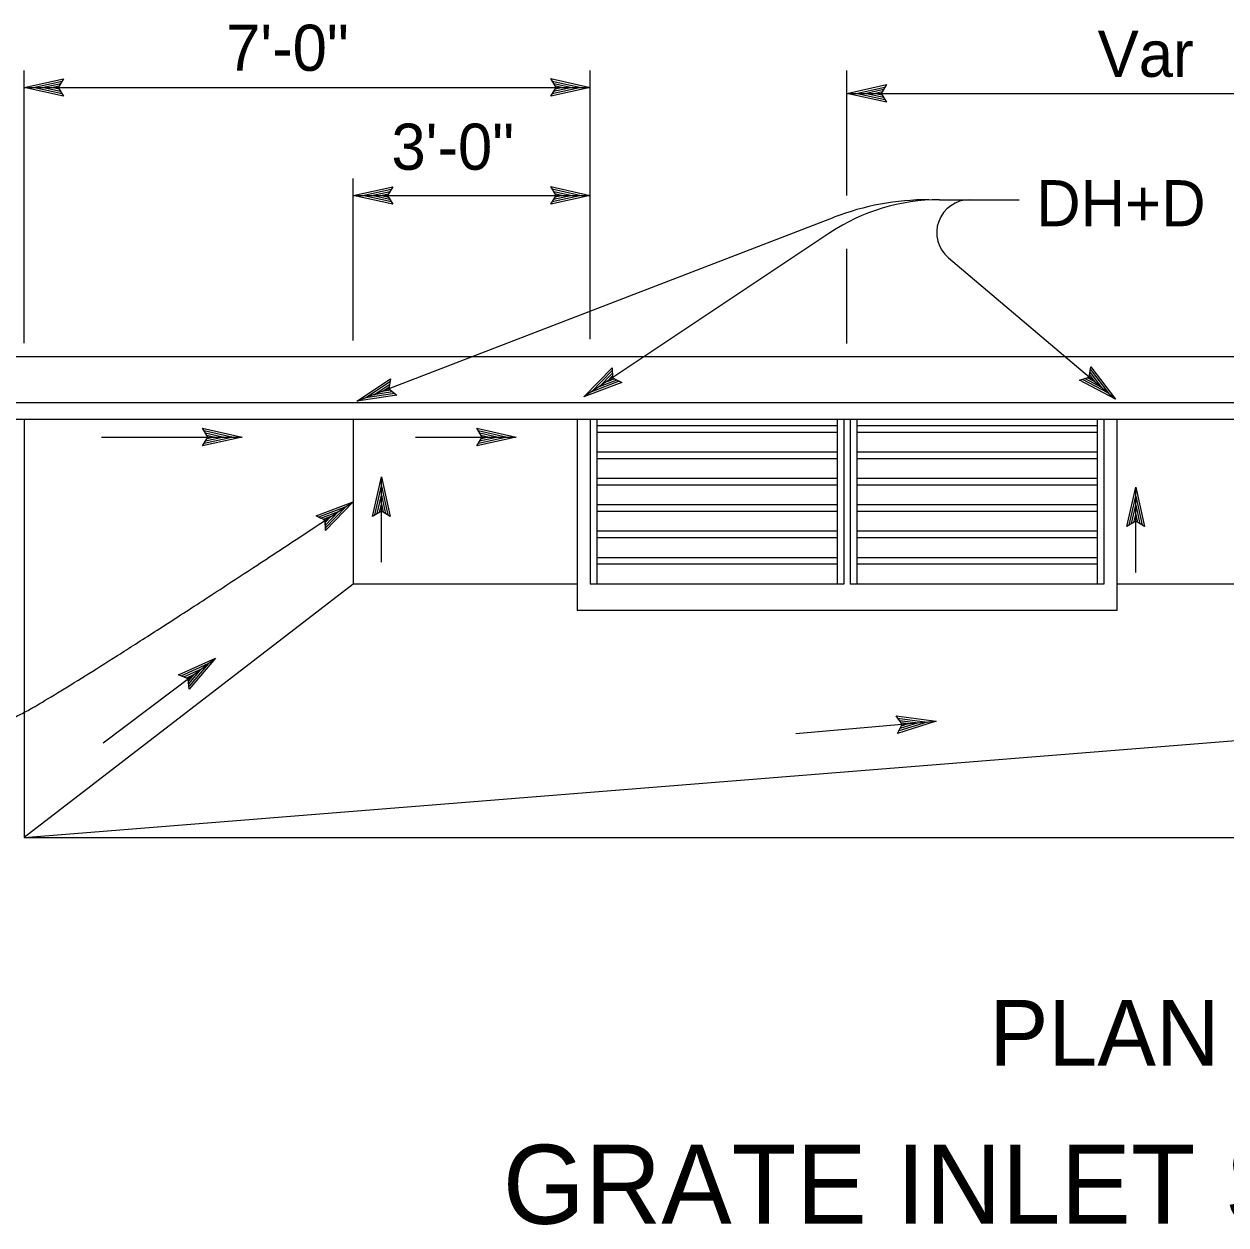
# Model space of a CAD drawing. Extents: x -894 to 866, y -472 to 714.
# Drawn here: x -664.9 to -482.4, y -30.1 to 152.2 of the extents above; entities that cross this region are included whole.
import ezdxf

# ---------------------------------------------------------------- set-up
doc = ezdxf.new("R2010")
doc.units = 0
for name, color, linetype in [('df_DETAIL-anno', 7, 'Continuous'), ('mc_CURB-GUTTER', 7, 'Continuous'), ('pp_PRESENTATION', 7, 'Continuous'), ('str_Concrete-A', 7, 'Continuous'), ('str_Misc-Steel-A', 7, 'Continuous')]:
    doc.layers.add(name, color=color, linetype=linetype)

msp = doc.modelspace()

# ---------------------------------------------------------------- linework, layer by layer
at = {"layer": 'df_DETAIL-anno'}
for p, q in [((-664.91, 103.73), (-664.91, 145.16)), ((-578.91, 104.38), (-578.91, 145.16)), ((-539.96, 126.17), (-539.96, 145.16)), ((-664.91, 142.57), (-658.91, 143.9)), ((-658.91, 141.23), (-664.91, 142.57)), ((-664.91, 142.57), (-664.91, 142.57)), ((-664.91, 142.57), (-602.66, 142.57)), ((-659.13, 141.59), (-663.53, 142.57)), ((-663.52, 142.57), (-659.15, 143.54)), ((-662.15, 142.57), (-659.33, 143.19)), ((-659.37, 141.95), (-662.15, 142.57)), ((-660.77, 142.57), (-659.56, 142.83)), ((-659.54, 142.29), (-660.77, 142.57)), ((-658.91, 143.9), (-659.71, 142.57)), ((-659.71, 142.57), (-658.91, 141.23)), ((-658.91, 143.9), (-658.91, 143.9)), ((-602.66, 142.57), (-578.91, 142.57)), ((-584.11, 142.57), (-584.91, 143.91)), ((-584.91, 143.91), (-584.91, 143.91)), ((-584.91, 143.91), (-578.91, 142.57)), ((-578.91, 142.57), (-584.91, 141.24)), ((-584.91, 141.24), (-584.11, 142.57)), ((-584.7, 143.55), (-580.29, 142.57)), ((-580.31, 142.57), (-584.68, 141.6)), ((-581.68, 142.57), (-584.5, 141.95)), ((-584.46, 143.19), (-581.68, 142.57)), ((-584.29, 142.85), (-583.06, 142.57)), ((-583.06, 142.57), (-584.27, 142.31)), ((-578.91, 142.57), (-578.91, 142.57)), ((-539.94, 141.67), (-533.94, 143)), ((-538.55, 141.67), (-534.18, 142.64)), ((-533.94, 143), (-534.74, 141.67)), ((-533.94, 143), (-533.94, 143)), ((-658.91, 141.23), (-658.91, 141.23)), ((-584.91, 141.24), (-584.91, 141.24)), ((-539.96, 141.67), (-483.04, 141.67)), ((-533.94, 140.33), (-539.94, 141.67)), ((-539.94, 141.67), (-539.94, 141.67)), ((-534.16, 140.69), (-538.56, 141.67)), ((-537.18, 141.67), (-534.36, 142.29)), ((-534.39, 141.05), (-537.18, 141.67)), ((-535.8, 141.67), (-534.59, 141.94)), ((-534.57, 141.39), (-535.8, 141.67)), ((-534.74, 141.67), (-533.94, 140.33)), ((-483.04, 141.67), (-396.24, 141.67)), ((-533.94, 140.33), (-533.94, 140.33)), ((-614.91, 104.16), (-614.91, 128.76)), ((-614.91, 126.17), (-608.91, 127.5)), ((-614.91, 126.17), (-578.91, 126.17)), ((-608.91, 124.83), (-614.91, 126.17)), ((-614.91, 126.17), (-614.91, 126.17)), ((-609.13, 125.19), (-613.53, 126.17)), ((-613.52, 126.17), (-609.15, 127.14)), ((-612.15, 126.17), (-609.33, 126.8)), ((-609.37, 125.55), (-612.15, 126.17)), ((-610.77, 126.17), (-609.56, 126.44)), ((-609.54, 125.89), (-610.77, 126.17)), ((-608.91, 127.5), (-609.71, 126.17)), ((-609.71, 126.17), (-608.91, 124.83)), ((-608.91, 127.5), (-608.91, 127.5)), ((-584.11, 126.17), (-584.91, 127.51)), ((-584.91, 127.51), (-584.91, 127.51)), ((-584.91, 127.51), (-578.91, 126.17)), ((-578.91, 126.17), (-584.91, 124.84)), ((-584.91, 124.84), (-584.11, 126.17)), ((-584.7, 127.16), (-580.29, 126.17)), ((-580.31, 126.17), (-584.68, 125.2)), ((-581.68, 126.17), (-584.5, 125.55)), ((-584.46, 126.8), (-581.68, 126.17)), ((-584.29, 126.45), (-583.06, 126.17)), ((-583.06, 126.17), (-584.27, 125.91)), ((-578.91, 126.17), (-578.91, 126.17)), ((-608.91, 124.83), (-608.91, 124.83)), ((-584.91, 124.84), (-584.91, 124.84)), ((-525.87, 125.52), (-513.78, 125.52)), ((-541.9, 122.85), (-614.37, 94.93)), ((-542.51, 120.49), (-579.87, 95.58)), ((-539.96, 103.72), (-539.96, 118.09)), ((-524.52, 116.71), (-499.15, 95.26)), ((-579.87, 95.58), (-575.61, 100.02)), ((-578.71, 96.36), (-575.61, 99.59)), ((-577.57, 97.11), (-575.56, 99.2)), ((-576.42, 97.88), (-575.56, 98.77)), ((-575.61, 100.02), (-575.61, 100.02)), ((-575.61, 100.02), (-575.54, 98.47)), ((-504.59, 98.12), (-503.12, 98.61)), ((-503.12, 98.61), (-502.87, 100.15)), ((-503.08, 98.94), (-502.32, 97.94)), ((-502.99, 99.32), (-501.26, 97.04)), ((-502.94, 99.74), (-500.21, 96.15)), ((-502.87, 100.15), (-502.87, 100.15)), ((-502.87, 100.15), (-499.15, 95.26)), ((-614.37, 94.93), (-609.25, 98.33)), ((-613.07, 95.43), (-609.34, 97.91)), ((-611.79, 95.92), (-609.38, 97.52)), ((-610.5, 96.42), (-609.47, 97.1)), ((-609.25, 98.33), (-609.51, 96.8)), ((-609.51, 96.8), (-608.29, 95.84)), ((-609.25, 98.33), (-609.25, 98.33)), ((-574.13, 97.8), (-579.87, 95.58)), ((-574.51, 97.97), (-578.72, 96.35)), ((-574.9, 98.14), (-577.57, 97.11)), ((-575.24, 98.33), (-576.42, 97.88)), ((-575.54, 98.47), (-574.13, 97.8)), ((-574.13, 97.8), (-574.13, 97.8)), ((-499.15, 95.26), (-504.59, 98.12)), ((-504.59, 98.12), (-504.59, 98.12)), ((-500.22, 96.15), (-504.18, 98.24)), ((-501.26, 97.04), (-503.82, 98.39)), ((-502.32, 97.94), (-503.41, 98.51)), ((-608.29, 95.84), (-614.37, 94.93)), ((-614.37, 94.93), (-614.37, 94.93)), ((-608.62, 96.09), (-613.08, 95.43)), ((-608.96, 96.34), (-611.79, 95.92)), ((-609.25, 96.6), (-610.5, 96.42)), ((-608.29, 95.84), (-608.29, 95.84)), ((-579.87, 95.58), (-579.87, 95.58)), ((-499.15, 95.26), (-499.15, 95.26))]:
    msp.add_line(p, q, dxfattribs=at)
msp.add_lwpolyline([(-620.57, 77.51), (-614.91, 79.68), (-619.11, 75.32), (-619.13, 75.73), (-616.05, 78.92), (-620.2, 77.34), (-619.83, 77.16), (-617.18, 78.18), (-619.15, 76.14), (-619.17, 76.54), (-618.32, 77.43), (-619.47, 76.99), (-619.18, 76.85), (-619.11, 75.32), (-619.18, 76.85)], close=True, dxfattribs=at)
for centre, radius, end in [((-525.87, 95.53), 30, 123.69), ((-527.52, 85.53), 40, 111.069), ((-521.3, 120.52), 5, 229.787)]:
    msp.add_arc(centre, radius, 90, end, dxfattribs=at)
msp.add_open_spline([(-692.48, 44.49), (-675.64, 41.4), (-651.5, 55.44), (-614.91, 79.68)], degree=2, dxfattribs=at)
at = {"layer": 'mc_CURB-GUTTER'}
for p, q in [((-314.92, 101.68), (-702.91, 101.68)), ((-314.92, 94.68), (-705.9, 94.68)), ((-538.42, 92.18), (-702.83, 92.18)), ((-314.92, 92.18), (-538.42, 92.18))]:
    msp.add_line(p, q, dxfattribs=at)
at = {"layer": 'pp_PRESENTATION'}
for p, q in [((-653.16, 89.49), (-631.79, 89.49)), ((-653.16, 89.49), (-631.79, 89.49)), ((-653.16, 89.49), (-631.79, 89.49)), ((-653.16, 89.49), (-631.79, 89.49)), ((-636.99, 89.49), (-637.79, 90.83)), ((-637.79, 90.83), (-637.79, 90.83)), ((-637.79, 90.83), (-631.79, 89.49)), ((-631.79, 89.49), (-637.79, 88.16)), ((-637.79, 88.16), (-636.99, 89.49)), ((-637.58, 90.47), (-633.17, 89.49)), ((-633.18, 89.49), (-637.56, 88.52)), ((-634.56, 89.49), (-637.38, 88.87)), ((-637.34, 90.11), (-634.56, 89.49)), ((-637.17, 89.77), (-635.94, 89.49)), ((-635.94, 89.49), (-637.15, 89.23)), ((-631.79, 89.49), (-631.79, 89.49)), ((-605.47, 89.49), (-590.15, 89.49)), ((-595.35, 89.49), (-596.15, 90.83)), ((-596.15, 90.83), (-596.15, 90.83)), ((-596.15, 90.83), (-590.15, 89.49)), ((-590.15, 89.49), (-596.15, 88.16)), ((-596.15, 88.16), (-595.35, 89.49)), ((-595.93, 90.47), (-591.53, 89.49)), ((-591.54, 89.49), (-595.91, 88.52)), ((-592.91, 89.49), (-595.74, 88.87)), ((-595.7, 90.11), (-592.91, 89.49)), ((-595.52, 89.77), (-594.29, 89.49)), ((-594.29, 89.49), (-595.5, 89.23)), ((-590.15, 89.49), (-590.15, 89.49)), ((-637.79, 88.16), (-637.79, 88.16)), ((-596.15, 88.16), (-596.15, 88.16)), ((-611.99, 77.45), (-610.65, 83.45)), ((-610.65, 70.5), (-610.65, 83.45)), ((-610.65, 83.45), (-610.65, 83.45)), ((-610.65, 83.45), (-609.32, 77.45)), ((-611.63, 77.66), (-610.65, 82.07)), ((-611.28, 77.9), (-610.65, 80.68)), ((-610.65, 82.05), (-609.68, 77.68)), ((-610.65, 80.68), (-610.03, 77.86)), ((-497.41, 75.9), (-496.07, 81.9)), ((-497.05, 76.11), (-496.07, 80.52)), ((-496.08, 68.91), (-496.08, 81.86)), ((-496.07, 81.9), (-496.07, 81.9)), ((-496.07, 81.9), (-494.74, 75.89)), ((-496.06, 80.5), (-495.1, 76.13)), ((-610.93, 78.07), (-610.65, 79.3)), ((-610.65, 79.3), (-610.39, 78.09)), ((-496.69, 76.35), (-496.07, 79.13)), ((-496.07, 79.13), (-495.44, 76.31)), ((-610.65, 78.25), (-611.99, 77.45)), ((-611.99, 77.45), (-611.99, 77.45)), ((-609.32, 77.45), (-610.65, 78.25)), ((-609.32, 77.45), (-609.32, 77.45)), ((-496.07, 76.7), (-497.41, 75.9)), ((-496.34, 76.52), (-496.07, 77.75)), ((-496.07, 77.75), (-495.8, 76.54)), ((-494.74, 75.9), (-496.07, 76.7)), ((-497.41, 75.9), (-497.41, 75.9)), ((-494.74, 75.9), (-494.74, 75.9)), ((-652.9, 43.06), (-635.84, 55.92)), ((-641.44, 53.37), (-635.84, 55.92)), ((-641.05, 53.22), (-636.94, 55.09)), ((-636.95, 55.08), (-639.86, 51.67)), ((-635.84, 55.92), (-639.83, 51.24)), ((-635.84, 55.92), (-635.84, 55.92)), ((-639.99, 52.79), (-641.44, 53.37)), ((-641.44, 53.37), (-641.44, 53.37)), ((-640.65, 53.07), (-638.05, 54.25)), ((-640.3, 52.9), (-639.15, 53.42)), ((-639.15, 53.42), (-639.96, 52.48)), ((-638.05, 54.25), (-639.93, 52.05)), ((-639.83, 51.24), (-639.99, 52.79)), ((-639.83, 51.24), (-639.83, 51.24)), ((-547.67, 44.48), (-526.39, 46.34)), ((-531.57, 45.89), (-532.48, 47.15)), ((-532.48, 47.15), (-532.48, 47.15)), ((-532.48, 47.15), (-526.39, 46.34)), ((-526.39, 46.34), (-532.25, 44.49)), ((-532.25, 44.49), (-531.57, 45.89)), ((-532.24, 46.82), (-527.76, 46.22)), ((-527.77, 46.21), (-532.05, 44.87)), ((-531.97, 46.48), (-529.14, 46.1)), ((-529.14, 46.1), (-531.9, 45.23)), ((-531.77, 46.15), (-530.52, 45.98)), ((-530.52, 45.98), (-531.7, 45.61)), ((-526.39, 46.34), (-526.39, 46.34)), ((-532.25, 44.49), (-532.25, 44.49))]:
    msp.add_line(p, q, dxfattribs=at)
at = {"layer": 'str_Concrete-A'}
for p, q in [((-664.91, 92.18), (-664.91, 28.68)), ((-614.91, 92.18), (-614.91, 67.18)), ((-580.91, 92.18), (-580.91, 63.18)), ((-498.92, 92.18), (-498.92, 63.18)), ((-614.91, 67.18), (-664.91, 28.68)), ((-580.91, 67.18), (-614.91, 67.18)), ((-468.83, 67.18), (-498.91, 67.18)), ((-498.92, 63.18), (-580.91, 63.18)), ((-664.91, 28.68), (-352.92, 53.68)), ((-664.91, 28.68), (-314.92, 28.68))]:
    msp.add_line(p, q, dxfattribs=at)
at = {"layer": 'str_Misc-Steel-A'}
for p, q in [((-578.91, 92.18), (-578.91, 67.18)), ((-577.91, 92.18), (-577.91, 67.18)), ((-541.42, 92.18), (-541.42, 67.18)), ((-540.42, 92.18), (-540.42, 67.18)), ((-539.42, 92.18), (-539.42, 67.18)), ((-538.42, 92.18), (-538.42, 67.18)), ((-501.92, 92.18), (-501.92, 67.18)), ((-500.92, 92.18), (-500.92, 67.18)), ((-541.42, 91.18), (-577.91, 91.18)), ((-541.42, 90.18), (-577.91, 90.18)), ((-501.92, 91.18), (-538.42, 91.18)), ((-501.92, 90.18), (-538.42, 90.18)), ((-541.42, 87.18), (-577.91, 87.18)), ((-541.42, 86.18), (-577.91, 86.18)), ((-501.92, 87.18), (-538.42, 87.18)), ((-501.92, 86.18), (-538.42, 86.18)), ((-541.42, 83.18), (-577.91, 83.18)), ((-541.42, 82.18), (-577.91, 82.18)), ((-501.92, 83.18), (-538.42, 83.18)), ((-501.92, 82.18), (-538.42, 82.18)), ((-541.42, 79.18), (-577.91, 79.18)), ((-501.92, 79.18), (-538.42, 79.18)), ((-541.42, 78.18), (-577.91, 78.18)), ((-501.92, 78.18), (-538.42, 78.18)), ((-541.42, 75.18), (-577.91, 75.18)), ((-501.92, 75.18), (-538.42, 75.18)), ((-541.42, 74.18), (-577.91, 74.18)), ((-501.92, 74.18), (-538.42, 74.18)), ((-541.42, 71.18), (-577.91, 71.18)), ((-541.42, 70.18), (-577.91, 70.18)), ((-501.92, 71.18), (-538.42, 71.18)), ((-501.92, 70.18), (-538.42, 70.18)), ((-540.42, 67.18), (-578.91, 67.18)), ((-500.92, 67.18), (-539.42, 67.18))]:
    msp.add_line(p, q, dxfattribs=at)

# ---------------------------------------------------------------- texts
at = {"layer": 'df_DETAIL-anno'}
for s, height, p in [('7\'-0"', 7, (-634.23, 145.1)), ('Var', 7, (-501.85, 144.18)), ('3\'-0"', 7, (-609.12, 130.08)), ('DH+D', 7, (-511.2, 121.5)), ('PLAN', 10, (-518.27, -5.97)), ('GRATE INLET SERIES', 12, (-592.2, -29.96))]:
    msp.add_text(s, height=height, dxfattribs=at).set_placement(p)

doc.saveas('drawing.dxf')
